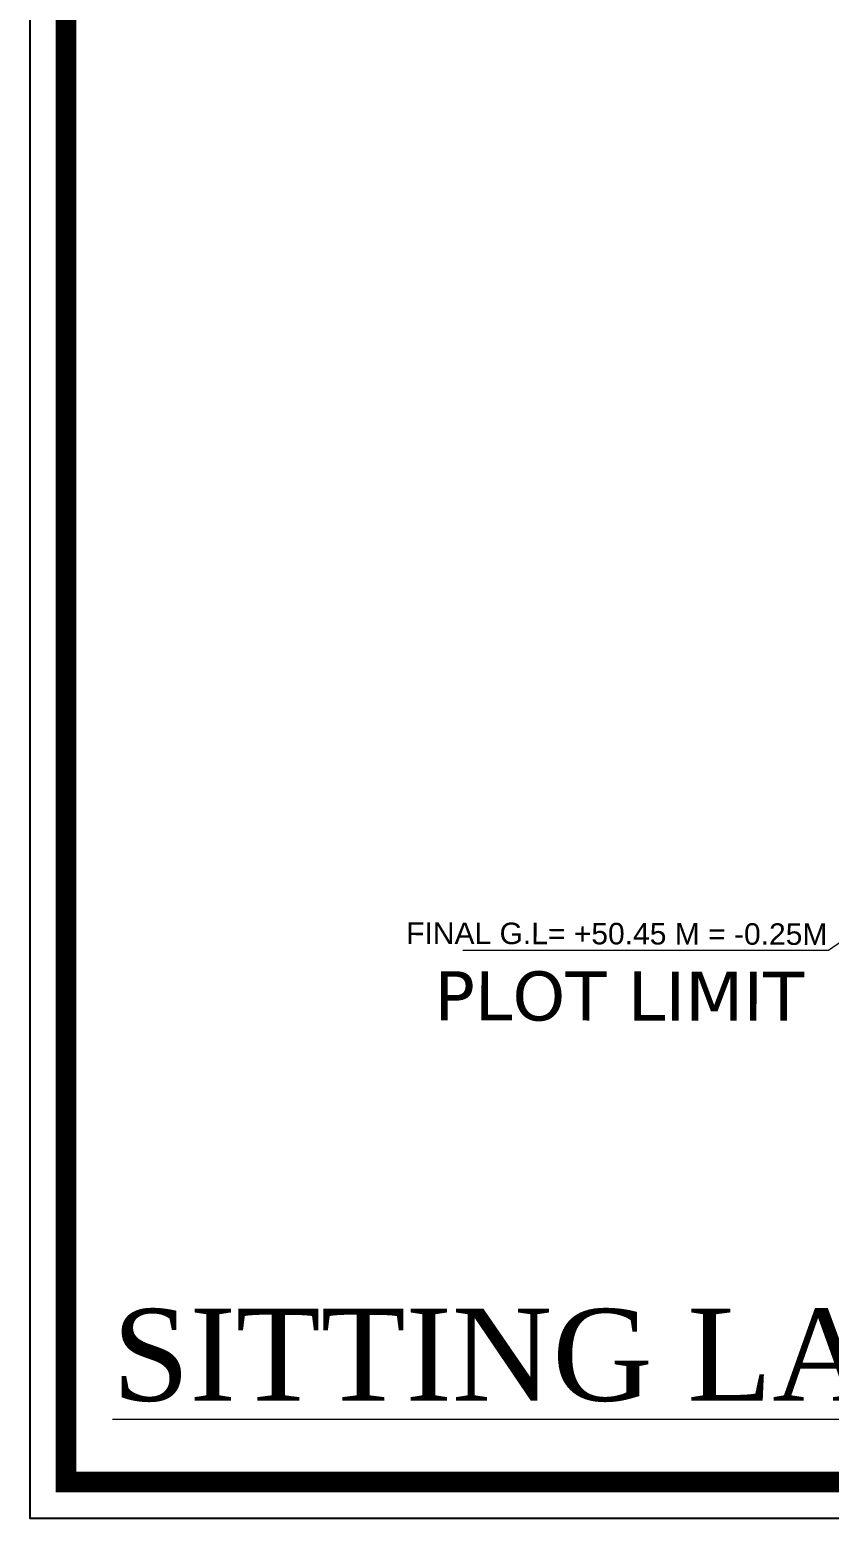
# Model space of a CAD drawing. Header units: centimetres. Extents: x 7997 to 116674, y 1017 to 13844.
# Drawn here: x 23631 to 24609, y 8084 to 9904 of the extents above; entities that cross this region are included whole.
import ezdxf
from ezdxf.enums import TextEntityAlignment as Align

# ---------------------------------------------------------------- set-up
doc = ezdxf.new("R2010")
doc.units = ezdxf.units.CM
doc.header["$LTSCALE"] = 200
doc.layers.add('DIM', color=11, linetype='Continuous')
doc.layers.add('P-DIM-2', color=11, linetype='Continuous')
for name, color, linetype, lineweight in [('HA', 251, 'Continuous', 0), ('P-TEXT 2', 8, 'Continuous', 18), ('TEXT', 6, 'Continuous', 18)]:
    doc.layers.add(name, color=color, linetype=linetype, lineweight=lineweight)
doc.styles.add('ARIAL', font='arial.ttf', dxfattribs={"width": 0.8, "height": 150})
doc.styles.add('sheet notes', font='verdana.ttf')
doc.styles.add('T1', font='times.ttf')
doc.styles.add('T2', font='')
doc.styles.get('T2').set_extended_font_data('Elisia')
doc.dimstyles.new('NORMAL', dxfattribs={"dimtxt": 18, "dimasz": 5, "dimexe": 5, "dimexo": 5, "dimgap": 1, "dimtad": 0, "dimdec": 0, "dimdsep": 46, "dimtxsty": 'T2', "dimblk1": 'OBLIQUE', "dimblk2": 'OBLIQUE', "dimsah": 1, "dimcen": 0.09, "dimclrd": 4, "dimclre": 4, "dimclrt": 6, "dimadec": 0, "dimazin": 0, "dimtfac": 1, "dimtdec": 0, "dimtofl": 0, "dimtmove": 1, "dimatfit": 2, "dimldrblk": 'OPEN30', "dimfxl": 0, "dimtolj": 1, "dimtzin": 0, "dimlwd": 5, "dimlwe": 5, "dimarcsym": 0})

# ---------------------------------------------------------------- blocks, each defined once
blk = doc.blocks.new('08-TITLE SHEET-selattin', base_point=(45714.8, -203081.4))
at = {"color": 0}
blk.add_lwpolyline([(51244.8, -203081.4), (45714.8, -203081.4), (45714.8, -206921.4), (51244.8, -206921.4)], close=True, dxfattribs=at)
at = {"color": 0, "linetype": 'ByBlock', "const_width": 17}
blk.add_lwpolyline([(45744.3, -206891.9), (51215.3, -206891.9), (51215.3, -203110.8), (45744.3, -203110.8)], close=True, dxfattribs=at)
at = {"layer": 'HA', "ltscale": 1.2}
blk.add_lwpolyline([(45714.8, -203081.4), (51244.8, -203081.4), (51244.8, -206921.4), (45714.8, -206921.4)], close=True, dxfattribs=at)
blk = doc.blocks.new('_OBLIQUE')
at = {"color": 0, "linetype": 'ByBlock'}
blk.add_line((-0.5, -0.5), (0.5, 0.5), dxfattribs=at)
blk = doc.blocks.new('DOT')
at = {"color": 0, "linetype": 'ByBlock'}
blk.add_line((-0.5, 0), (-1, 0), dxfattribs=at)
at = {"color": 0, "linetype": 'ByBlock', "const_width": 0.5}
blk.add_lwpolyline([(-0.25, 0, 1), (0.25, 0, 1)], format="xyb", close=True, dxfattribs=at)
blk = doc.blocks.new('01-PLOT LAYOUT-selattin')
at = {"layer": 'P-DIM-2', "color": 8, "style": 'sheet notes'}
blk.add_text('PLOT LIMIT', height=60, rotation=359.93, dxfattribs=at).set_placement((136.6, 117.5))
at = {"layer": 'P-TEXT 2', "style": 'ARIAL'}
blk.add_text('FINAL G.L= +50.45 M = -0.25M', height=26.277, rotation=359.8532, dxfattribs=at).set_placement((102.2, 211))
at = {"layer": 'P-DIM-2', "color": 8}
blk.add_leader([(711.5, 267.3), (618.9, 203), (171.4, 203)], dimstyle='NORMAL', override={"dimasz": 20, "dimldrblk": 'Dot'}, dxfattribs=at)

msp = doc.modelspace()

# ---------------------------------------------------------------- linework, layer by layer
at = {"linetype": 'Continuous'}
msp.add_lwpolyline([(23631.3184, 8084.0841), (31926.3184, 8084.0841), (31926.3184, 13844.0841), (23631.3184, 13844.0841)], close=True, dxfattribs=at)

# ---------------------------------------------------------------- block references
at = {"layer": 'DIM', "color": 0, "linetype": 'Continuous', "xscale": 1.5, "yscale": 1.5, "zscale": 1.5}
msp.add_blockref('08-TITLE SHEET-selattin', (23631.3184, 13844.0841), dxfattribs=at)
at = {"layer": 'DIM', "linetype": 'Continuous'}
msp.add_blockref('01-PLOT LAYOUT-selattin', (23989.3878, 8575.4489), dxfattribs=at)

# ---------------------------------------------------------------- texts
at = {"layer": 'TEXT', "style": 'T1'}
msp.add_text('%%USITTING LAYOUT PLAN', height=112.5, dxfattribs=at).set_placement((24676.2517, 8227.6715), align=Align.CENTER)

doc.saveas('drawing.dxf')
